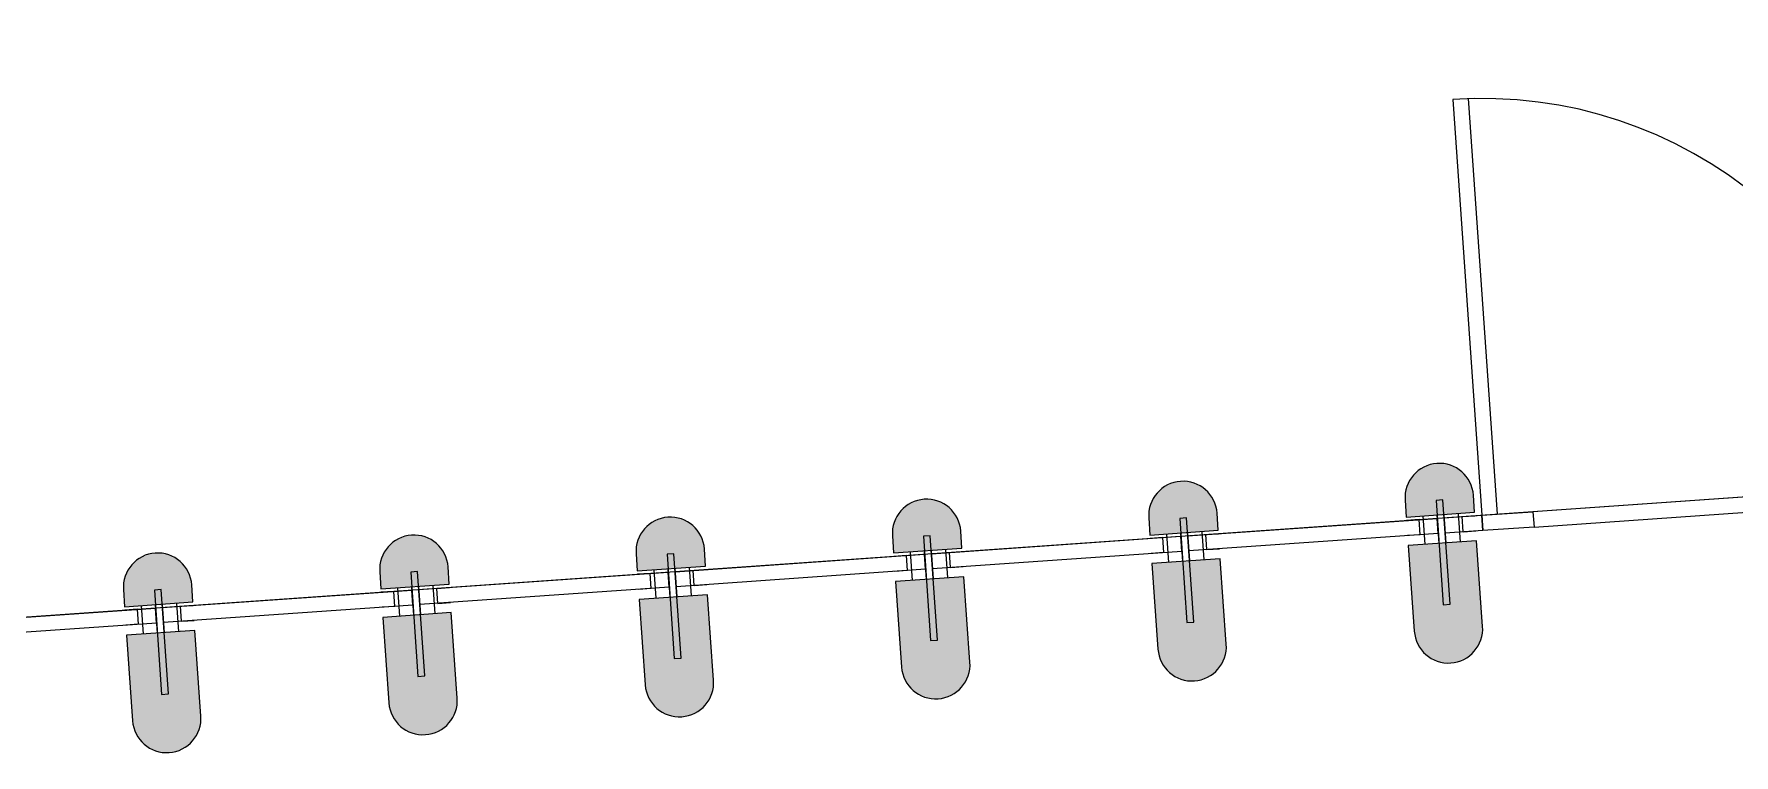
# Model space of a CAD drawing. Header units: millimetres. Extents: x 306 to 836129804, y -168137 to 818603917.
# Drawn here: x 833840619 to 833845581, y 818029324 to 818031428 of the extents above; entities that cross this region are included whole.
import ezdxf

# ---------------------------------------------------------------- set-up
doc = ezdxf.new("R2010")
doc.units = ezdxf.units.MM
doc.header["$LTSCALE"] = 3
for name, color, linetype, lineweight in [('A-214-M_CURT_WALL', 251, 'Continuous', 13), ('A-215-M_CURT_PANEL', 251, 'Continuous', 13), ('A-325-M_DOOR', 251, 'Continuous', 13), ('A-810-M_ROOMS', 251, 'Continuous', 13), ('Z-060-M_DETAIL', 253, 'Continuous', 5), ('Z-060-M_LINE_MEDIUM', 253, 'Continuous', 9)]:
    doc.layers.add(name, color=color, linetype=linetype, lineweight=lineweight)
doc.layers.add('UAJ-00XREF', color=7, linetype='Continuous')

# ---------------------------------------------------------------- blocks, each defined once
blk = doc.blocks.new('System Panel - ARC_Glazed-27541360-0300')
at = {"layer": 'A-215-M_CURT_PANEL', "lineweight": 9}
for p, q in [((-365.0000000000032, 0), (364.9999999999954, 0)), ((-365.0000000000032, -44), (-365.0000000000032, 0)), ((364.9999999999954, -44), (364.9999999999954, 0)), ((364.9999999999954, -44), (-365.0000000000032, -44))]:
    blk.add_line(p, q, dxfattribs=at)
blk = doc.blocks.new('DCW_01a - L_GF _LOBBY SINGLE DOOR_CERAMIC MULLION-40864562-0300')
at = {"layer": 'A-325-M_DOOR', "lineweight": 9}
for p, q in [((-740.0614916248859, 44.95000000000353), (-630.0614916248876, 44.95000000000353)), ((-630.0614916248876, 0), (-740.0614916248859, 0)), ((-630.0614916248877, 1.63614455317429e-11), (-630.0614916248877, 44.95000000000009)), ((-630.0614916248876, 44.95000000000353), (-630.0614916248876, 0)), ((480.0614916248881, 44.95000000000545), (630.0614916248775, 44.95000000000545)), ((630.0614916248775, 0), (480.0614916248881, 0)), ((630.0614916248775, 44.95000000000545), (630.0614916248775, 0)), ((630.0614916248877, 44.95000000000545), (740.0614916248877, 44.95000000000545)), ((630.0614916248877, 0), (630.0614916248877, 44.95000000000545)), ((740.0614916248877, 0), (630.0614916248877, 0))]:
    blk.add_line(p, q, dxfattribs=at)
at = {"layer": 'A-325-M_DOOR'}
for p, q in [((-630.0307602406006, 44.94999999999519), (-480.1592892086762, 44.94999999999682)), ((-480.1592892086767, 8.662937034387142e-12), (-630.0307602406006, 8.662937034387142e-12)), ((480.0614916248881, 44.95000000000009), (-480.0614916248874, 44.95000000000009)), ((-480.0614916248874, 44.95000000000009), (-480.0614916248874, 0)), ((480.0614916248881, 44.95000000000009), (-480.0614916248888, 44.95000000000009)), ((-480.0614916248888, 44.95000000000009), (-480.0614916248888, 0)), ((-480.0614916248874, 0), (480.0614916248881, 0)), ((-480.0614916248888, 0), (480.0614916248881, 0)), ((480.0614916248881, 0), (480.0614916248881, 44.95000000000009)), ((480.0614916248881, 0), (480.0614916248881, 44.95000000000009)), ((630.0614916248883, 0), (585.0614916248882, 0)), ((585.0614916248882, -1215.53824448193), (585.0614916248882, 0)), ((630.0614916248883, -1215.53824448193), (630.0614916248883, 0))]:
    blk.add_line(p, q, dxfattribs=at)
at = {"layer": 'A-325-M_DOOR', "flags": 128}
for points in [[(-491.603976205231, 146.4819285868116), (-498.7184301404689, 150.5969384895882), (-506.6442787028157, 152.7260546422993), (-514.784637186272, 153.8882849697217), (-523.0060879217543, 154.1188877522965), (-531.2065445005023, 153.5053912437262), (-539.2977348663484, 152.0378076816392), (-547.2080829029152, 149.7887217251294), (-554.8188603213391, 146.6755746204986), (-561.9386330405167, 142.565368240934), (-568.5314926508606, 137.6518004897652), (-574.4530062592528, 131.9464631830281), (-579.7460715326984, 125.6514660722233), (-584.3439134711214, 118.8331369286906), (-588.5695286327597, 111.7736709531651), (-592.7108321416835, 104.6642871168596), (-597.0123627555404, 97.65221139080312), (-601.7497856627729, 90.92727237896585), (-607.042179165733, 84.63197407853235), (-612.9421415148851, 78.90441498169041), (-619.4438225809267, 73.86887985622253), (-625.857018551438, 68.75070774761375), (-629.2334829353958, 61.36552815156477), (-629.9588846601732, 53.17662897355077), (-630.0307602406006, 44.94999999999519)], [(-541.8763449463935, 59.17465377049585), (-544.6964832707957, 59.45264312641748), (-547.5772745811706, 60.09453772655109), (-550.4503926945812, 61.12642450465173), (-553.2381618725875, 62.55722513291182), (-555.8591054466046, 64.3751702509581), (-558.2349206679623, 66.54651819221452), (-560.2977801488647, 69.01711715384874), (-561.996621528974, 71.71678447659711), (-563.301240908966, 74.56578597936215), (-564.2035267188844, 77.48219998856855), (-564.7158676061301, 80.38882786014267), (-564.8673818980741, 83.21857926561917), (-564.6832381029237, 86.04639510848871), (-564.1374049761955, 88.94692033626715), (-563.2015399921004, 91.85273317194145), (-561.8641457982297, 94.68649716356238), (-560.134278384492, 97.36638961119984), (-558.0430593756016, 99.81303000115221), (-555.6423572975928, 101.9568293188419), (-553.0006196727965, 103.7444217381199), (-550.1965332520818, 105.1429710584741), (-547.31170503695, 106.1416485457821), (-544.4237026723544, 106.7502712839931), (-541.6005468619622, 106.9957126300978)], [(-541.6005468619622, 106.9957126300978), (-533.8844326498277, 106.4591271865363), (-526.1620036113582, 104.4495470034938), (-518.4332572886401, 100.9669707397635)], [(-518.4332572886401, 100.9669707397635), (-515.607124841507, 99.74592823134178), (-512.5391433532797, 98.83317347200371), (-509.2788185959516, 98.28622427025908), (-505.8922242039044, 98.15174802282819), (-502.4588041802139, 98.45990006288667), (-499.0659400126669, 99.21992447460245), (-495.801928895832, 100.4180045302409), (-492.7484863562252, 102.0179481289729), (-489.9740718232194, 103.9646709622184), (-487.5291490573155, 106.1898056506012), (-485.4440004697773, 108.6183419119235), (-483.7291043709596, 111.1751177802645), (-482.322605509399, 113.91368171247), (-481.2076079552567, 116.9140839137674), (-480.4447979858649, 120.1307580385118), (-480.0851386410328, 123.5008842251759), (-480.164007746968, 126.9472025370352), (-480.6964467709058, 130.3831408866621), (-481.6745485154252, 133.719678108697), (-483.0676418561883, 136.8728703303098), (-484.8253227885747, 139.7707424976589), (-486.8827355514498, 142.3583908890284), (-489.1670525337969, 144.6006060525362), (-491.603976205231, 146.4819285868116)], [(-480.1592892086762, 44.94999999999682), (-480.3586558167306, 47.84013206290851), (-481.0673531486682, 50.64547098941953), (-482.4358886599967, 53.18915509296864), (-484.4910909154875, 55.22123756261568), (-487.016321934298, 56.62694343245979), (-489.7778052993191, 57.50689118085554), (-492.6275968339588, 58.02473218761385), (-495.5106410014154, 58.32856007671695), (-498.4020390224389, 58.54291987713317), (-501.2960060170432, 58.70976770820742), (-504.1920001063679, 58.84347998235042), (-507.0893163692411, 58.94691084427221), (-509.9873675836461, 59.02231072888976), (-512.8859219792342, 59.07480609194106), (-515.7848022221391, 59.10996384411985), (-518.6838309789621, 59.13335088540111), (-521.5828661095237, 59.14973158037852), (-524.4818963548206, 59.16088571905566), (-527.3809408747173, 59.16789942887385), (-530.2800133745801, 59.17182608869781), (-533.179104887908, 59.17358295648715), (-536.0782005584771, 59.174051928556), (-538.977285530052, 59.17411490114378), (-541.8763449463935, 59.17465377049585)], [(-630.0307602406006, 8.662937034387142e-12), (-629.9588846601732, -8.226628973546369), (-629.2334829353958, -16.41552815156037), (-625.857018551438, -23.80070774760935), (-619.4438225809267, -28.91887985621813), (-612.9421415148851, -33.95441498168547), (-607.042179165733, -39.68197407852795), (-601.7497856627724, -45.97727237896092), (-597.0123627555404, -52.70221139079818), (-592.7108321416835, -59.71428711685471), (-588.5695286327597, -66.82367095316067), (-584.3439134711214, -73.88313692868621), (-579.7460715326979, -80.70146607221892), (-574.4530062592522, -86.99646318302317), (-568.5314926508601, -92.70180048976084), (-561.9386330405157, -97.61536824092966), (-554.8188603213391, -101.7255746204942), (-547.2080829029146, -104.8387217251245), (-539.2977348663478, -107.0878076816343), (-531.2065445005018, -108.5553912437207), (-523.0060879217543, -109.1688877522921), (-514.7846371862714, -108.9382849697167), (-506.6442787028152, -107.7760546422944), (-498.7184301404683, -105.6469384895833), (-491.6039762052305, -101.5319285868061)], [(-541.876344946394, -14.22465377049037), (-538.977285530052, -14.22411490113938), (-536.0782005584765, -14.22405192855106), (-533.1791048879086, -14.2235829564822), (-530.2800133745801, -14.22182608869286), (-527.3809408747173, -14.21789942886837), (-524.48189635482, -14.21088571905125), (-521.5828661095243, -14.19973158037358), (-518.6838309789626, -14.18335088539671), (-515.7848022221391, -14.15996384411491), (-512.8859219792342, -14.12480609193612), (-509.9873675836461, -14.07231072888428), (-507.0893163692417, -13.99691084426727), (-504.1920001063684, -13.89347998234548), (-501.2960060170432, -13.75976770820193), (-498.4020390224389, -13.59291987712768), (-495.5106410014159, -13.37856007671146), (-492.6275968339588, -13.07473218760837), (-489.7778052993191, -12.55689118085006), (-487.0163219342985, -11.67694343245485), (-484.4910909154875, -10.27123756261019), (-482.4358886599967, -8.239155092963157), (-481.0673531486682, -5.695470989414045), (-480.3586558167306, -2.890132062903028), (-480.1592892086767, 8.662937034387142e-12)], [(-541.6005468619622, -62.04571263009282), (-544.4237026723538, -61.8002712839887), (-547.3117050369494, -61.19164854577771), (-550.1965332520813, -60.1929710584692), (-553.0006196727965, -58.79442173811493), (-555.6423572975922, -57.00682931883745), (-558.043059375601, -54.86303000114727), (-560.1342783844914, -52.4163896111949), (-561.8641457982297, -49.73649716355744), (-563.2015399921004, -46.90273317193651), (-564.1374049761955, -43.99692033626276), (-564.6832381029237, -41.09639510848432), (-564.8673818980747, -38.26857926561422), (-564.7158676061301, -35.43882786013773), (-564.2035267188844, -32.5321999885636), (-563.3012409089665, -29.61578597935721), (-561.996621528974, -26.76678447659271), (-560.2977801488647, -24.0671171538438), (-558.2349206679628, -21.59651819221012), (-555.8591054466046, -19.42517025095316), (-553.2381618725875, -17.60722513290688), (-550.4503926945818, -16.17642450464679), (-547.5772745811706, -15.14453772654615), (-544.6964832707957, -14.50264312641253), (-541.876344946394, -14.22465377049037)], [(-518.4332572886401, -56.01697073975803), (-526.1620036113587, -59.49954700348886), (-533.8844326498282, -61.50912718653083), (-541.6005468619622, -62.04571263009282)], [(-491.6039762052305, -101.5319285868061), (-489.1670525337969, -99.65060605253124), (-486.8827355514492, -97.40839088902291), (-484.8253227885741, -94.82074249765398), (-483.0676418561878, -91.92287033030433), (-481.6745485154246, -88.7696781086915), (-480.6964467709053, -85.4331408866566), (-480.1640077469675, -81.9972025370297), (-480.0851386410323, -78.55088422517096), (-480.4447979858644, -75.18075803850684), (-481.2076079552562, -71.96408391376193), (-482.322605509399, -68.96368171246452), (-483.7291043709596, -66.22511778025951), (-485.4440004697773, -63.66834191191852), (-487.529149057315, -61.2398056505963), (-489.9740718232194, -59.0146709622129), (-492.7484863562252, -57.06794812896744), (-495.801928895832, -55.46800453023542), (-499.0659400126669, -54.26992447459697), (-502.4588041802139, -53.50990006288119), (-505.8922242039039, -53.2017480228227), (-509.2788185959516, -53.3362242702536), (-512.5391433532791, -53.88317347199877), (-515.607124841507, -54.7959282313363), (-518.4332572886401, -56.01697073975803)]]:
    blk.add_lwpolyline(points, dxfattribs=at)
at = {"layer": 'A-325-M_DOOR'}
blk.add_arc((629.6250576559477, 44.9499588607396), 1260.488278898555, 182.0436438388374, 270.0198382050625, dxfattribs=at)
blk = doc.blocks.new('Circular Mullion - ARC_CW_CERAMIC MULLION-30650210-0300')
at = {"layer": 'Z-060-M_LINE_MEDIUM', "lineweight": 18}
h = blk.add_hatch(color=256, dxfattribs=at)
h.paths.add_polyline_path([(6.930349627509713e-11, 160.0001288222728), (27.62534705140006, 155.8705539054722), (50.00000000007526, 146.6026692006838), (76.053818580374, 123.7474907206025), (86.60254037847494, 110.0001288223014), (96.5925826289706, 85.88203333250486), (100.0000000000812, 46.22018912939889), (100.0000000000812, 10.0001288222029), (-99.99999999994262, 10.0001288222029), (-99.99999999994262, 60.00012882226083), (-93.26508591872884, 93.91532101883732), (-86.60254037842297, 110.0001288221975), (-70.71067811858798, 130.7108069409181), (-49.99999999993666, 146.6026692007185), (-17.30802505658817, 157.7214840952532), (-9.999999999963075, 158.6836038463923)], flags=0)
h.paths.add_polyline_path([(-17.42937404491909, -73.49987121654476), (100.0000000000812, -73.49987121654476), (100.0000000000812, -323.4998116814927), (93.20229713902005, -357.566589401928), (86.6025403785096, -373.4998116814987), (70.71067811872659, -394.2104898001673), (44.63327725535096, -412.3253214062901), (20.66588698905725, -420.7790960445724), (6.930349627509713e-11, -423.4998116814873), (-25.88190451003611, -420.092394310446), (-50.00000000000596, -410.102352059933), (-75.64606173225421, -387.7785726501263), (-86.60254037837099, -373.4998116814987), (-96.592582628832, -349.381716191754), (-99.9999999999253, -323.4998116814927), (-99.99999999994262, -73.49987121654476), (-45.51229512630749, -73.49987121654476)], flags=0)
at = {"layer": 'Z-060-M_DETAIL', "lineweight": 18}
for p, q in [((-99.9999999999991, 60.00012882228518), (-99.999999999999, 10.00012882222638)), ((100.0000000000011, 10.00012882222702), (100.000000000001, 60.00012882228619)), ((-99.999999999999, 10.00012882222638), (100.0000000000011, 10.00012882222702)), ((100.0000000000007, -73.49987121653935), (-99.99999999999937, -73.49987121653999)), ((-99.99999999999937, -73.49987121653999), (-99.99999999999898, -323.4998116814805)), ((100.0000000000011, -323.4998116814814), (100.0000000000007, -73.49987121653935))]:
    blk.add_line(p, q, dxfattribs=at)
for centre, start, end in [((9.644285370313811e-13, 60.00012882228535), 4.389165460419653e-13, 180), ((1.049027531507818e-12, -323.499811681481), 180, 359.9999999999993)]:
    blk.add_arc(centre, 100.0000000000001, start, end, dxfattribs=at)
at = {"layer": 'Z-060-M_LINE_MEDIUM'}
for p, q in [((-9.99999999999969, 52.50012878340168), (-9.99999999999969, -252.4999025251603)), ((10.00000000000098, 52.5001287834017), (-9.99999999999969, 52.50012878340168)), ((10.00000000000098, -252.4999025251603), (10.00000000000098, 52.50012878340168)), ((-62.9999999999993, 0.0001288222264391472), (-99.99999999999898, 0.0001288222263751799)), ((-62.99999999999923, -43.99999997875487), (-62.9999999999993, 0.0001288222264380412)), ((-51.70955868577837, 10.00012882222653), (-51.70955868577823, -73.49987121653984)), ((51.70955868577257, 10.00012882222687), (51.70955868577271, -73.4998712165395)), ((62.9999999999993, 0.0001288222264391472), (100.0000000000011, 0.0001288222263751799)), ((62.99999999999923, -43.99999997875487), (62.9999999999993, 0.0001288222264380412)), ((-62.99999999999923, -43.99999997875487), (-99.9999999999989, -43.99999997875493)), ((62.99999999999923, -43.99999997875487), (100.0000000000012, -43.99999997875493)), ((-9.99999999999969, -252.4999025251603), (10.00000000000098, -252.4999025251603))]:
    blk.add_line(p, q, dxfattribs=at)
blk = doc.blocks.new('Circular Mullion - CERAMIC_MULLIONS-V94-0300')
at = {"layer": 'Z-060-M_DETAIL'}
h = blk.add_hatch(dxfattribs=at)
h.set_pattern_fill('FP_55', color=256, style=0, pattern_type=2)
h.set_pattern_definition([(310, (-44630.378, 107574.622), (-378.6626304622206, -1413.18778151399), [152.4, -1676.4]), (4.999999999999999, (-44630.378, 107574.622), (-543.0722569291949, 1456.274698972632), [121.92, -1341.12]), (259.549, (-44508.922, 107585.248), (-1597.992801986582, -889.3416091385084), [129.52, -1424.721]), (313.816, (-44630.378, 107168.222), (-425.6574655514017, -2152.883750045125), [228.6, -2514.6]), (263.364, (-44449.658, 107196.25), (-2302.918557885823, -1490.540877103034), [194.28, -2137.081]), (8.816, (-44630.378, 107168.222), (1210.451568225919, 2461.697406629908), [182.88, -2011.68]), (339, (-44427.178, 107269.822), (353.9412327330601, -1419.581169676606), [152.4, -1676.4]), (34, (-44427.178, 107269.822), (-1180.997682094214, 1010.399896081791), [121.92, -1341.12]), (288.549, (-44326.102, 107337.998), (-966.4746286886605, -1552.557981219096), [129.52, -1424.721]), (322.5, (-44630.378, 107574.622), (659.786354912552, 151.2081813368843), [67.056, -1257.808, 67.056, -2640.584]), (322.5, (-44630.378, 107574.622), (659.786354912552, 151.2081813368843), [-1391.92, -1294.384, 67.056, -1279.144]), (352.5, (-44630.378, 107574.622), (723.7721718464363, 635.7819773261056), [67.056, -709.168, 67.056, -1740.408]), (352.5, (-44630.378, 107574.622), (723.7721718464363, 635.7819773261056), [-843.28, -1227.328, 67.056, -446.024]), (32.5, (-45083.514, 107574.622), (499.9628506809697, 963.7278726196303), [67.056, -440.944, 67.056, -3621.024]), (32.5, (-45083.514, 107574.622), (499.9628506809697, 963.7278726196303), [-575.056, -1517.904, 67.056, -2036.064]), (42.5, (-45286.71400000001, 107574.622), (-99.35691249334411, 1198.25389816382), [67.056, -593.344, 67.056, -2479.04]), (42.5, (-45286.71400000001, 107574.622), (-99.35691249334411, 1198.25389816382), [-727.456, -985.52, 67.056, -1426.464])])
h.paths.add_polyline_path([(10.00000000008436, 73.49987121640616), (10.00000000001505, -10.00012882237615), (-9.999999999945748, -10.00012882237615), (-9.999999999945748, 73.49987121640616)], flags=0)
at = {"layer": 'A-214-M_CURT_WALL', "lineweight": 9}
for p, q in [((-9.999999999999318, 73.49987121653969), (-9.999999999999453, -10.0001288222189)), ((9.999999999999453, -10.0001288222189), (9.999999999999318, 73.49987121653969))]:
    blk.add_line(p, q, dxfattribs=at)
blk = doc.blocks.new('Circular Mullion - CERAMIC_MULLIONS-V95-0300')
at = {"layer": 'Z-060-M_DETAIL'}
h = blk.add_hatch(dxfattribs=at)
h.set_pattern_fill('FP_56', color=256, style=0, pattern_type=2)
h.set_pattern_definition([(310, (-45380.378, 107574.622), (-378.6626304622206, -1413.18778151399), [152.4, -1676.4]), (4.999999999999999, (-45380.378, 107574.622), (-543.0722569291949, 1456.274698972632), [121.92, -1341.12]), (259.549, (-45258.922, 107585.248), (-1597.992801986582, -889.3416091385084), [129.52, -1424.721]), (313.816, (-45380.378, 107168.222), (-425.6574655514017, -2152.883750045125), [228.6, -2514.6]), (263.364, (-45199.658, 107196.25), (-2302.918557885823, -1490.540877103034), [194.28, -2137.081]), (8.816, (-45380.378, 107168.222), (1210.451568225919, 2461.697406629908), [182.88, -2011.68]), (339, (-45177.178, 107269.822), (353.9412327330601, -1419.581169676606), [152.4, -1676.4]), (34, (-45177.178, 107269.822), (-1180.997682094214, 1010.399896081791), [121.92, -1341.12]), (288.549, (-45076.102, 107337.998), (-966.4746286886605, -1552.557981219096), [129.52, -1424.721]), (322.5, (-45380.378, 107574.622), (659.786354912552, 151.2081813368843), [67.056, -1257.808, 67.056, -2640.584]), (322.5, (-45380.378, 107574.622), (659.786354912552, 151.2081813368843), [-1391.92, -1294.384, 67.056, -1279.144]), (352.5, (-45380.378, 107574.622), (723.7721718464363, 635.7819773261056), [67.056, -709.168, 67.056, -1740.408]), (352.5, (-45380.378, 107574.622), (723.7721718464363, 635.7819773261056), [-843.28, -1227.328, 67.056, -446.024]), (32.5, (-45833.514, 107574.622), (499.9628506809697, 963.7278726196303), [67.056, -440.944, 67.056, -3621.024]), (32.5, (-45833.514, 107574.622), (499.9628506809697, 963.7278726196303), [-575.056, -1517.904, 67.056, -2036.064]), (42.5, (-46036.71400000001, 107574.622), (-99.35691249334411, 1198.25389816382), [67.056, -593.344, 67.056, -2479.04]), (42.5, (-46036.71400000001, 107574.622), (-99.35691249334411, 1198.25389816382), [-727.456, -985.52, 67.056, -1426.464])])
h.paths.add_polyline_path([(10.00000000008436, 73.49987121642349), (10.00000000003238, -10.00012882235883), (-9.999999999963075, -10.00012882235883), (-9.999999999963075, 73.49987121642349)], flags=0)
at = {"layer": 'A-214-M_CURT_WALL', "lineweight": 9}
for p, q in [((-9.999999999999318, 73.49987121653969), (-9.999999999999453, -10.0001288222189)), ((9.999999999999453, -10.0001288222189), (9.999999999999318, 73.49987121653969))]:
    blk.add_line(p, q, dxfattribs=at)
blk = doc.blocks.new('Circular Mullion - CERAMIC_MULLIONS-V96-0300')
at = {"layer": 'Z-060-M_DETAIL'}
h = blk.add_hatch(dxfattribs=at)
h.set_pattern_fill('FP_57', color=256, style=0, pattern_type=2)
h.set_pattern_definition([(310, (-46130.378, 107574.622), (-378.6626304622206, -1413.18778151399), [152.4, -1676.4]), (4.999999999999999, (-46130.378, 107574.622), (-543.0722569291949, 1456.274698972632), [121.92, -1341.12]), (259.549, (-46008.922, 107585.248), (-1597.992801986582, -889.3416091385084), [129.52, -1424.721]), (313.816, (-46130.378, 107168.222), (-425.6574655514017, -2152.883750045125), [228.6, -2514.6]), (263.364, (-45949.658, 107196.25), (-2302.918557885823, -1490.540877103034), [194.28, -2137.081]), (8.816, (-46130.378, 107168.222), (1210.451568225919, 2461.697406629908), [182.88, -2011.68]), (339, (-45927.178, 107269.822), (353.9412327330601, -1419.581169676606), [152.4, -1676.4]), (34, (-45927.178, 107269.822), (-1180.997682094214, 1010.399896081791), [121.92, -1341.12]), (288.549, (-45826.102, 107337.998), (-966.4746286886605, -1552.557981219096), [129.52, -1424.721]), (322.5, (-46130.378, 107574.622), (659.786354912552, 151.2081813368843), [67.056, -1257.808, 67.056, -2640.584]), (322.5, (-46130.378, 107574.622), (659.786354912552, 151.2081813368843), [-1391.92, -1294.384, 67.056, -1279.144]), (352.5, (-46130.378, 107574.622), (723.7721718464363, 635.7819773261056), [67.056, -709.168, 67.056, -1740.408]), (352.5, (-46130.378, 107574.622), (723.7721718464363, 635.7819773261056), [-843.28, -1227.328, 67.056, -446.024]), (32.5, (-46583.514, 107574.622), (499.9628506809697, 963.7278726196303), [67.056, -440.944, 67.056, -3621.024]), (32.5, (-46583.514, 107574.622), (499.9628506809697, 963.7278726196303), [-575.056, -1517.904, 67.056, -2036.064]), (42.5, (-46786.71400000001, 107574.622), (-99.35691249334411, 1198.25389816382), [67.056, -593.344, 67.056, -2479.04]), (42.5, (-46786.71400000001, 107574.622), (-99.35691249334411, 1198.25389816382), [-727.456, -985.52, 67.056, -1426.464])])
h.paths.add_polyline_path([(10.00000000010168, 73.49987121642349), (10.0000000000497, -10.00012882235883), (-9.999999999928423, -10.00012882235883), (-9.999999999928423, 73.49987121642349)], flags=0)
at = {"layer": 'A-214-M_CURT_WALL', "lineweight": 9}
for p, q in [((-9.999999999999318, 73.49987121653969), (-9.999999999999453, -10.0001288222189)), ((9.999999999999453, -10.0001288222189), (9.999999999999318, 73.49987121653969))]:
    blk.add_line(p, q, dxfattribs=at)
blk = doc.blocks.new('Circular Mullion - CERAMIC_MULLIONS-V97-0300')
at = {"layer": 'A-214-M_CURT_WALL', "lineweight": 9}
for p, q in [((-9.999999999999318, 73.49987121653969), (-9.999999999999453, -10.0001288222189)), ((9.999999999999453, -10.00012882221891), (9.999999999999318, 73.49987121653969))]:
    blk.add_line(p, q, dxfattribs=at)
blk = doc.blocks.new('Circular Mullion - CERAMIC_MULLIONS-V98-0300')
at = {"layer": 'Z-060-M_DETAIL'}
h = blk.add_hatch(dxfattribs=at)
h.set_pattern_fill('FP_58', color=256, style=0, pattern_type=2)
h.set_pattern_definition([(310, (-47630.378, 107574.622), (-378.6626304622206, -1413.18778151399), [152.4, -1676.4]), (4.999999999999999, (-47630.378, 107574.622), (-543.0722569291949, 1456.274698972632), [121.92, -1341.12]), (259.549, (-47508.922, 107585.248), (-1597.992801986582, -889.3416091385084), [129.52, -1424.721]), (313.816, (-47630.378, 107168.222), (-425.6574655514017, -2152.883750045125), [228.6, -2514.6]), (263.364, (-47449.658, 107196.25), (-2302.918557885823, -1490.540877103034), [194.28, -2137.081]), (8.816, (-47630.378, 107168.222), (1210.451568225919, 2461.697406629908), [182.88, -2011.68]), (339, (-47427.178, 107269.822), (353.9412327330601, -1419.581169676606), [152.4, -1676.4]), (34, (-47427.178, 107269.822), (-1180.997682094214, 1010.399896081791), [121.92, -1341.12]), (288.549, (-47326.102, 107337.998), (-966.4746286886605, -1552.557981219096), [129.52, -1424.721]), (322.5, (-47630.378, 107574.622), (659.786354912552, 151.2081813368843), [67.056, -1257.808, 67.056, -2640.584]), (322.5, (-47630.378, 107574.622), (659.786354912552, 151.2081813368843), [-1391.92, -1294.384, 67.056, -1279.144]), (352.5, (-47630.378, 107574.622), (723.7721718464363, 635.7819773261056), [67.056, -709.168, 67.056, -1740.408]), (352.5, (-47630.378, 107574.622), (723.7721718464363, 635.7819773261056), [-843.28, -1227.328, 67.056, -446.024]), (32.5, (-48083.514, 107574.622), (499.9628506809697, 963.7278726196303), [67.056, -440.944, 67.056, -3621.024]), (32.5, (-48083.514, 107574.622), (499.9628506809697, 963.7278726196303), [-575.056, -1517.904, 67.056, -2036.064]), (42.5, (-48286.71400000001, 107574.622), (-99.35691249334411, 1198.25389816382), [67.056, -593.344, 67.056, -2479.04]), (42.5, (-48286.71400000001, 107574.622), (-99.35691249334411, 1198.25389816382), [-727.456, -985.52, 67.056, -1426.464])])
h.paths.add_polyline_path([(10.00000000008436, 73.49987121642349), (10.0000000000497, -10.0001288223415), (-9.999999999945748, -10.0001288223415), (-9.999999999945748, 73.49987121642349)], flags=0)
at = {"layer": 'A-214-M_CURT_WALL', "lineweight": 9}
for p, q in [((-9.999999999999318, 73.49987121653969), (-9.999999999999453, -10.0001288222189)), ((9.999999999999453, -10.00012882221891), (9.999999999999318, 73.49987121653969))]:
    blk.add_line(p, q, dxfattribs=at)
blk = doc.blocks.new('Circular Mullion - CERAMIC_MULLIONS-V99-0300')
at = {"layer": 'Z-060-M_DETAIL'}
h = blk.add_hatch(dxfattribs=at)
h.set_pattern_fill('FP_59', color=256, style=0, pattern_type=2)
h.set_pattern_definition([(310, (-48380.378, 107574.622), (-378.6626304622206, -1413.18778151399), [152.4, -1676.4]), (4.999999999999999, (-48380.378, 107574.622), (-543.0722569291949, 1456.274698972632), [121.92, -1341.12]), (259.549, (-48258.922, 107585.248), (-1597.992801986582, -889.3416091385084), [129.52, -1424.721]), (313.816, (-48380.378, 107168.222), (-425.6574655514017, -2152.883750045125), [228.6, -2514.6]), (263.364, (-48199.658, 107196.25), (-2302.918557885823, -1490.540877103034), [194.28, -2137.081]), (8.816, (-48380.378, 107168.222), (1210.451568225919, 2461.697406629908), [182.88, -2011.68]), (339, (-48177.178, 107269.822), (353.9412327330601, -1419.581169676606), [152.4, -1676.4]), (34, (-48177.178, 107269.822), (-1180.997682094214, 1010.399896081791), [121.92, -1341.12]), (288.549, (-48076.102, 107337.998), (-966.4746286886605, -1552.557981219096), [129.52, -1424.721]), (322.5, (-48380.378, 107574.622), (659.786354912552, 151.2081813368843), [67.056, -1257.808, 67.056, -2640.584]), (322.5, (-48380.378, 107574.622), (659.786354912552, 151.2081813368843), [-1391.92, -1294.384, 67.056, -1279.144]), (352.5, (-48380.378, 107574.622), (723.7721718464363, 635.7819773261056), [67.056, -709.168, 67.056, -1740.408]), (352.5, (-48380.378, 107574.622), (723.7721718464363, 635.7819773261056), [-843.28, -1227.328, 67.056, -446.024]), (32.5, (-48833.514, 107574.622), (499.9628506809697, 963.7278726196303), [67.056, -440.944, 67.056, -3621.024]), (32.5, (-48833.514, 107574.622), (499.9628506809697, 963.7278726196303), [-575.056, -1517.904, 67.056, -2036.064]), (42.5, (-49036.71400000001, 107574.622), (-99.35691249334411, 1198.25389816382), [67.056, -593.344, 67.056, -2479.04]), (42.5, (-49036.71400000001, 107574.622), (-99.35691249334411, 1198.25389816382), [-727.456, -985.52, 67.056, -1426.464])])
h.paths.add_polyline_path([(10.00000000011901, 73.49987121642349), (10.0000000000497, -10.0001288223415), (-9.999999999928423, -10.0001288223415), (-9.999999999963075, 73.49987121642349)], flags=0)
at = {"layer": 'A-214-M_CURT_WALL', "lineweight": 9}
for p, q in [((-9.999999999999318, 73.49987121653969), (-9.999999999999453, -10.0001288222189)), ((9.999999999999453, -10.00012882221891), (9.999999999999318, 73.49987121653969))]:
    blk.add_line(p, q, dxfattribs=at)
blk = doc.blocks.new('3A35X-MAGP-P-MP-00')
at = {"layer": 'A-810-M_ROOMS', "flags": 128}
blk.add_lwpolyline([(834444680.9914007, 818031427.6608456), (834419543.8310268, 818029670.3805586)], dxfattribs=at)
at = {"layer": 'A-214-M_CURT_WALL', "lineweight": 18, "rotation": 3.998908525771384}
for p in [(834424477.8091384, 818030015.3034673), (834423729.6351042, 818029963.0003645), (834422981.4610701, 818029910.6972618), (834422233.2870358, 818029858.3941591), (834421485.1130016, 818029806.0910563), (834420736.9389675, 818029753.7879536)]:
    blk.add_blockref('Circular Mullion - ARC_CW_CERAMIC MULLION-30650210-0300', p, dxfattribs=at)
at = {"layer": 'A-215-M_CURT_PANEL', "rotation": 3.998908525771384}
for p in [(834424103.7221214, 818029989.1519159), (834423355.5480871, 818029936.8488132), (834422607.3740529, 818029884.5457104), (834421859.2000188, 818029832.2426077), (834421111.0259845, 818029779.939505), (834420362.8519503, 818029727.6364022)]:
    blk.add_blockref('System Panel - ARC_Glazed-27541360-0300', p, dxfattribs=at)
at = {"layer": 'A-325-M_DOOR', "rotation": 183.9989085257713}
blk.add_blockref('DCW_01a - L_GF _LOBBY SINGLE DOOR_CERAMIC MULLION-40864562-0300', (834425226.0445145, 818030067.6108583), dxfattribs=at)
at = {"layer": 'Z-060-M_DETAIL', "lineweight": 9, "extrusion": (0, 0, -1), "rotation": 176.0010914742286}
for name, p in [('Circular Mullion - CERAMIC_MULLIONS-V99-0300', (-834424477.8091384, 818030015.3034673)), ('Circular Mullion - CERAMIC_MULLIONS-V98-0300', (-834423729.6351042, 818029963.0003645)), ('Circular Mullion - CERAMIC_MULLIONS-V97-0300', (-834422981.4610701, 818029910.6972618)), ('Circular Mullion - CERAMIC_MULLIONS-V96-0300', (-834422233.2870358, 818029858.3941591)), ('Circular Mullion - CERAMIC_MULLIONS-V95-0300', (-834421485.1130016, 818029806.0910563)), ('Circular Mullion - CERAMIC_MULLIONS-V94-0300', (-834420736.9389675, 818029753.7879536))]:
    blk.add_blockref(name, p, dxfattribs=at)

msp = doc.modelspace()

# ---------------------------------------------------------------- block references
at = {"layer": 'UAJ-00XREF', "ltscale": 0.5}
msp.add_blockref('3A35X-MAGP-P-MP-00', (-579752.5553781986, 0), dxfattribs=at)

doc.saveas('drawing.dxf')
